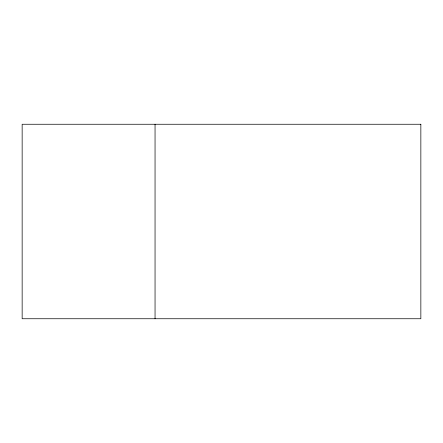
<?xml version="1.0" encoding="UTF-8"?>
<svg xmlns="http://www.w3.org/2000/svg" width="443" height="443" viewBox="0 0 443 443"><rect width="100%" height="100%" fill="white"/><g stroke="black" fill="none" stroke-linecap="round" stroke-linejoin="round"><path stroke-width="0.66" d="M155.05 124.256L155.05 318.744M420.85 124.256L22.15 124.256L22.15 318.744L420.85 318.744L420.85 124.256"/></g></svg>
